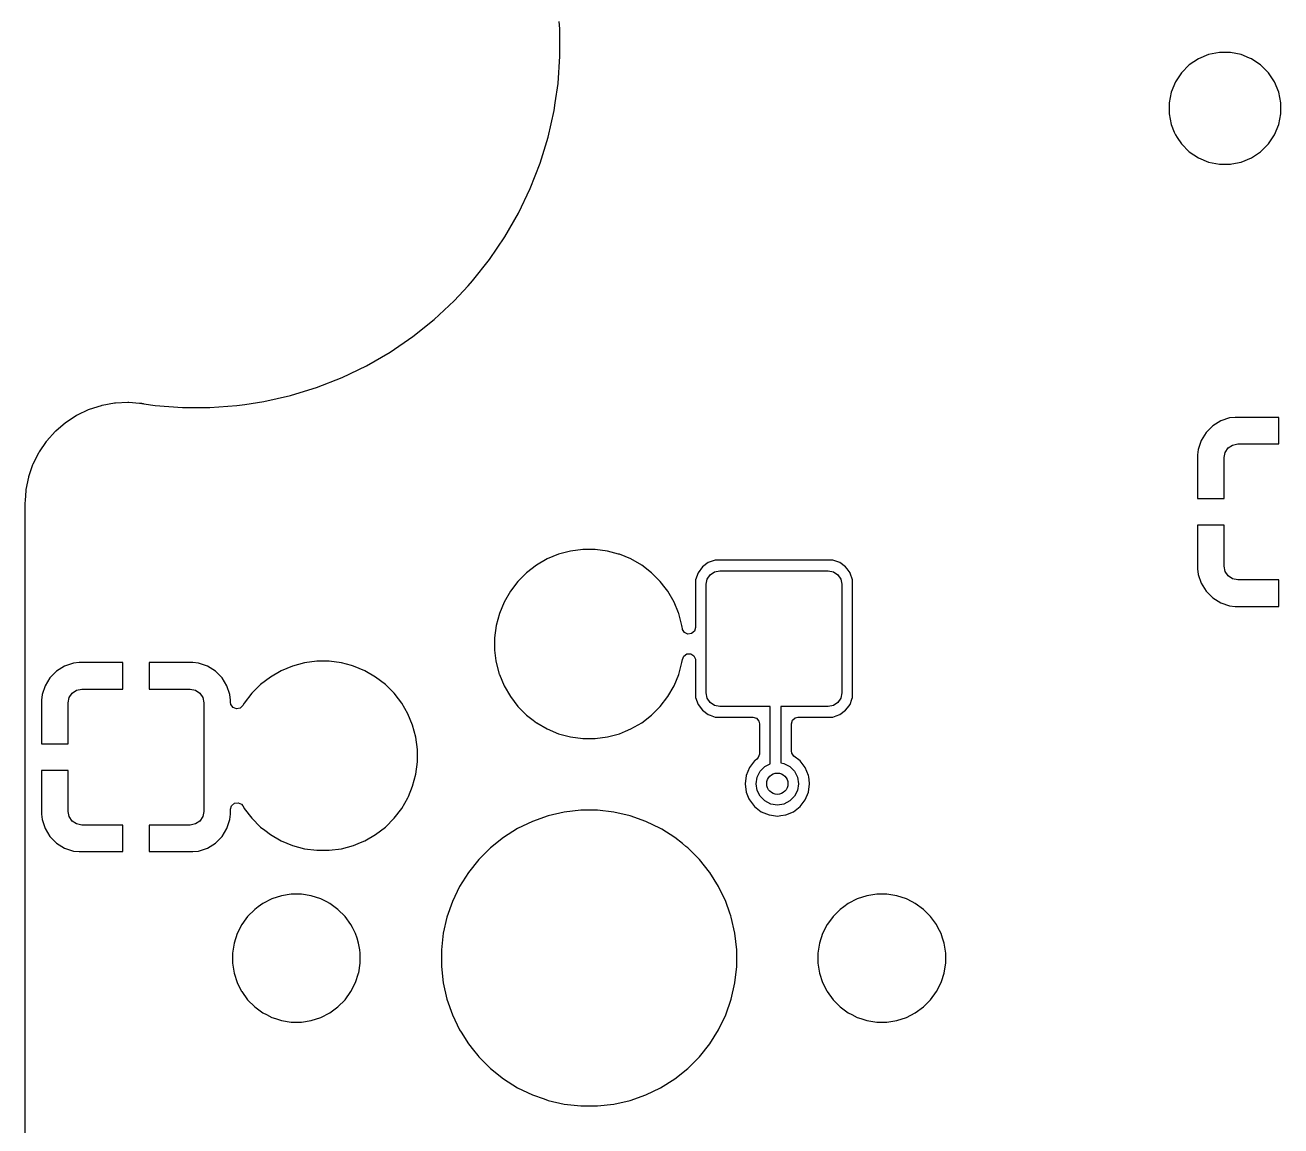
# Model space of a CAD drawing. Extents: x 51 to 261, y -150 to -32.
# Drawn here: x 156.81 to 180.4, y -73.61 to -52.94 of the extents above; entities that cross this region are included whole.
import ezdxf

# ---------------------------------------------------------------- set-up
doc = ezdxf.new("R2010")
doc.units = 0
doc.layers.add('BLACK', color=7, linetype='CONTINUOUS')

msp = doc.modelspace()

# ---------------------------------------------------------------- linework, layer by layer
at = {"layer": 'BLACK', "linetype": 'CONTINUOUS'}
for p, q in [((166.855888, -53.005526), (166.844633, -52.865394)), ((166.858453, -53.518374), (166.855888, -53.005526)), ((166.82251, -54.029967), (166.858453, -53.518374)), ((179.045589, -53.48805), (178.854413, -53.567238)), ((179.045597, -53.488048), (179.045589, -53.48805)), ((179.24854, -53.44768), (179.045597, -53.488048)), ((179.248545, -53.44768), (179.24854, -53.44768)), ((179.455475, -53.44768), (179.248545, -53.44768)), ((179.455479, -53.44768), (179.455475, -53.44768)), ((179.658422, -53.488048), (179.455479, -53.44768)), ((179.65843, -53.48805), (179.658422, -53.488048)), ((179.815302, -53.553029), (179.65843, -53.48805)), ((179.849608, -53.567239), (179.815302, -53.553029)), ((178.682352, -53.682204), (178.536034, -53.828522)), ((178.854413, -53.567238), (178.682352, -53.682204)), ((179.916041, -53.611628), (179.849608, -53.567239)), ((180.021667, -53.682204), (179.916041, -53.611628)), ((180.167985, -53.828522), (180.021667, -53.682204)), ((178.421068, -54.000583), (178.34188, -54.191759)), ((178.536034, -53.828522), (178.421068, -54.000583)), ((180.167987, -53.828525), (180.167985, -53.828522)), ((180.282951, -54.000582), (180.167987, -53.828525)), ((180.36214, -54.19176), (180.282951, -54.000582)), ((166.769142, -54.39471), (166.82251, -54.029967)), ((178.341878, -54.191767), (178.30151, -54.39471)), ((178.34188, -54.191759), (178.341878, -54.191767)), ((180.40251, -54.394715), (180.36214, -54.19176)), ((166.748261, -54.537418), (166.769142, -54.39471)), ((178.30151, -54.39471), (178.30151, -54.601649)), ((180.40251, -54.423163), (180.40251, -54.394715)), ((180.40251, -54.601645), (180.40251, -54.423163)), ((166.636126, -55.037862), (166.748261, -54.537418)), ((178.30151, -54.601649), (178.341878, -54.804592)), ((180.36214, -54.8046), (180.40251, -54.601645)), ((178.341878, -54.804592), (178.34188, -54.8046)), ((178.34188, -54.8046), (178.40044, -54.945977)), ((178.40044, -54.945977), (178.421069, -54.995778)), ((180.282951, -54.995778), (180.36214, -54.8046)), ((166.486737, -55.528476), (166.636126, -55.037862)), ((178.421069, -54.995778), (178.455358, -55.047096)), ((178.455358, -55.047096), (178.536034, -55.167837)), ((178.536034, -55.167837), (178.682352, -55.314155)), ((180.021665, -55.314157), (180.167987, -55.167835)), ((180.167987, -55.167835), (180.282951, -54.995778)), ((178.682352, -55.314155), (178.682355, -55.314157)), ((178.682355, -55.314157), (178.854412, -55.429121)), ((178.854412, -55.429121), (179.04559, -55.50831)), ((179.65843, -55.50831), (179.849608, -55.429121)), ((179.849608, -55.429121), (180.021665, -55.314157)), ((166.300938, -56.006491), (166.486737, -55.528476)), ((179.04559, -55.50831), (179.24854, -55.548679)), ((179.24854, -55.548679), (179.248544, -55.54868)), ((179.248544, -55.54868), (179.248545, -55.54868)), ((179.248545, -55.54868), (179.455476, -55.54868)), ((179.455476, -55.54868), (179.455477, -55.548679)), ((179.455477, -55.548679), (179.482429, -55.543318)), ((179.482429, -55.543318), (179.65843, -55.50831)), ((166.079776, -56.469208), (166.300938, -56.006491)), ((165.824502, -56.914016), (166.079776, -56.469208)), ((165.536554, -57.338404), (165.824502, -56.914016)), ((165.217559, -57.739977), (165.536554, -57.338404)), ((165.131526, -57.832989), (165.217559, -57.739977)), ((164.869316, -58.11647), (165.131526, -57.832989)), ((164.493792, -58.465756), (164.869316, -58.11647)), ((164.093105, -58.785864), (164.493792, -58.465756)), ((163.669518, -59.074989), (164.093105, -58.785864)), ((163.22542, -59.331497), (163.669518, -59.074989)), ((162.763319, -59.553941), (163.22542, -59.331497)), ((162.285822, -59.741067), (162.763319, -59.553941)), ((161.295493, -60.00534), (161.795624, -59.891817)), ((161.795624, -59.891817), (161.97986, -59.835159)), ((161.97986, -59.835159), (162.285822, -59.741067)), ((157.790276, -60.255074), (158.002661, -60.154055)), ((158.002661, -60.154055), (158.017891, -60.148013)), ((158.017891, -60.148013), (158.241739, -60.075956)), ((158.241739, -60.075956), (158.25765, -60.071975)), ((158.25765, -60.071975), (158.489056, -60.030133)), ((158.489056, -60.030133), (158.505349, -60.02829)), ((158.505349, -60.02829), (158.740266, -60.017398)), ((158.740266, -60.017398), (158.756657, -60.017725)), ((158.756657, -60.017725), (158.955177, -60.034882)), ((158.955177, -60.034882), (158.995159, -60.038338)), ((158.995159, -60.038338), (159.003313, -60.039315)), ((159.003313, -60.039315), (159.025747, -60.042763)), ((159.025747, -60.042763), (159.042348, -60.045314)), ((159.042348, -60.045314), (159.042449, -60.045314)), ((159.042449, -60.045314), (159.252586, -60.077578)), ((159.252586, -60.077578), (159.763906, -60.117218)), ((159.763906, -60.117218), (159.763901, -60.117218)), ((159.763901, -60.117218), (159.769649, -60.11723)), ((159.769649, -60.11723), (160.276759, -60.11836)), ((160.276759, -60.11836), (160.78825, -60.080997)), ((160.78825, -60.080997), (160.936594, -60.05887)), ((160.936594, -60.05887), (161.295488, -60.005341)), ((161.295488, -60.005341), (161.295491, -60.00534)), ((161.295491, -60.00534), (161.295493, -60.00534)), ((157.565704, -60.401095), (157.578825, -60.391268)), ((157.578825, -60.391268), (157.775981, -60.263075)), ((157.775981, -60.263075), (157.790276, -60.255074)), ((179.271643, -60.36812), (179.121427, -60.460775)), ((179.271648, -60.368118), (179.271643, -60.36812)), ((179.439179, -60.312604), (179.271648, -60.368118)), ((179.542575, -60.302041), (179.439179, -60.312604)), ((179.542591, -60.30204), (179.542575, -60.302041)), ((180.362895, -60.30204), (179.542591, -60.30204)), ((180.362895, -60.80204), (180.362895, -60.30204)), ((157.218839, -60.74105), (157.375508, -60.565697)), ((157.375508, -60.565697), (157.38722, -60.554218)), ((157.38722, -60.554218), (157.565704, -60.401095)), ((178.99663, -60.585572), (178.903975, -60.735788)), ((179.121427, -60.460775), (178.99663, -60.585572)), ((157.076618, -60.948508), (157.208737, -60.75399)), ((157.208737, -60.75399), (157.218839, -60.74105)), ((178.903973, -60.735793), (178.848459, -60.903324)), ((178.903975, -60.735788), (178.903973, -60.735793)), ((179.412583, -60.876728), (179.495311, -60.821451)), ((179.495311, -60.821451), (179.592895, -60.80204)), ((179.592895, -60.80204), (180.362895, -60.80204)), ((156.963056, -61.17295), (157.046263, -61.006721)), ((157.046263, -61.006721), (157.068316, -60.962664)), ((157.068316, -60.962664), (157.076618, -60.948508)), ((178.848459, -60.903324), (178.837895, -61.006721)), ((178.837895, -61.006721), (178.837895, -61.82704)), ((179.337895, -61.05704), (179.357306, -60.959456)), ((179.337895, -61.82704), (179.337895, -61.05704)), ((179.357306, -60.959456), (179.412583, -60.876728)), ((156.88016, -61.410414), (156.956704, -61.188065)), ((156.956704, -61.188065), (156.963056, -61.17295)), ((156.82965, -61.655382), (156.875859, -61.426247)), ((156.875859, -61.426247), (156.88016, -61.410414)), ((156.814539, -61.863289), (156.8272, -61.673028)), ((156.8272, -61.673028), (156.829373, -61.656755)), ((156.829373, -61.656755), (156.82965, -61.655382)), ((156.810625, -64.441095), (156.811021, -62.027203)), ((156.811021, -62.027203), (156.811039, -61.919956)), ((156.811039, -61.919956), (156.811313, -61.911752)), ((156.811313, -61.911752), (156.814539, -61.863289)), ((178.837895, -61.82704), (179.337895, -61.82704)), ((179.337895, -62.32704), (178.837896, -62.32704)), ((178.837896, -62.32704), (178.837896, -63.147358)), ((179.337895, -63.09704), (179.337895, -62.32704)), ((166.617831, -62.961649), (166.416283, -63.078014)), ((166.617847, -62.961641), (166.617831, -62.961649)), ((166.83286, -62.872581), (166.617847, -62.961641)), ((167.057685, -62.812339), (166.83286, -62.872581)), ((167.288425, -62.781962), (167.057685, -62.812339)), ((167.28843, -62.781961), (167.288425, -62.781962)), ((167.288436, -62.781961), (167.28843, -62.781961)), ((167.52118, -62.781961), (167.288436, -62.781961)), ((167.521185, -62.781961), (167.52118, -62.781961)), ((167.52119, -62.781962), (167.521185, -62.781961)), ((167.75193, -62.812339), (167.52119, -62.781962)), ((167.751933, -62.812339), (167.75193, -62.812339)), ((167.751934, -62.81234), (167.751933, -62.812339)), ((167.960233, -62.868154), (167.751934, -62.81234)), ((167.976755, -62.872581), (167.960233, -62.868154)), ((168.191768, -62.961641), (167.976755, -62.872581)), ((168.191784, -62.961649), (168.191768, -62.961641)), ((168.393332, -63.078014), (168.191784, -62.961649)), ((169.774166, -62.984846), (169.644564, -63.030197)), ((169.774168, -62.984846), (169.774166, -62.984846)), ((169.80494, -62.981961), (169.774168, -62.984846)), ((169.804944, -62.981961), (169.80494, -62.981961)), ((171.954672, -62.981961), (169.804944, -62.981961)), ((171.954676, -62.981961), (171.954672, -62.981961)), ((171.985448, -62.984846), (171.954676, -62.981961)), ((172.115051, -63.030197), (171.985448, -62.984846)), ((166.231621, -63.219709), (166.067056, -63.384274)), ((166.231628, -63.219703), (166.231621, -63.219709)), ((166.416267, -63.078025), (166.231628, -63.219703)), ((166.416283, -63.078014), (166.416267, -63.078025)), ((168.393335, -63.078016), (168.393332, -63.078014)), ((168.39334, -63.078019), (168.393335, -63.078016)), ((168.393346, -63.078023), (168.39334, -63.078019)), ((168.393348, -63.078025), (168.393346, -63.078023)), ((168.577987, -63.219703), (168.393348, -63.078025)), ((168.577994, -63.219709), (168.577987, -63.219703)), ((168.742559, -63.384274), (168.577994, -63.219709)), ((169.452544, -63.222217), (169.407193, -63.351819)), ((169.534083, -63.111736), (169.452544, -63.222217)), ((169.644564, -63.030197), (169.534083, -63.111736)), ((169.679496, -63.257149), (169.762224, -63.201872)), ((169.762224, -63.201872), (169.859808, -63.182461)), ((169.859808, -63.182461), (171.899808, -63.182461)), ((171.899808, -63.182461), (171.997392, -63.201872)), ((171.997392, -63.201872), (172.08012, -63.257149)), ((172.115053, -63.030198), (172.115051, -63.030197)), ((172.225533, -63.111736), (172.115053, -63.030198)), ((172.251823, -63.147358), (172.225533, -63.111736)), ((172.307071, -63.222216), (172.251823, -63.147358)), ((172.308896, -63.227431), (172.307071, -63.222216)), ((172.352422, -63.351819), (172.308896, -63.227431)), ((178.837896, -63.147358), (178.848459, -63.250755)), ((179.357306, -63.194624), (179.337895, -63.09704)), ((179.412583, -63.277352), (179.357306, -63.194624)), ((166.06705, -63.384281), (165.925372, -63.56892)), ((166.067056, -63.384274), (166.06705, -63.384281)), ((168.742565, -63.384281), (168.742559, -63.384274)), ((168.832301, -63.501228), (168.742565, -63.384281)), ((169.407193, -63.351821), (169.404308, -63.382593)), ((169.404308, -63.382593), (169.404308, -64.250663)), ((169.407193, -63.351819), (169.407193, -63.351821)), ((169.604808, -63.437461), (169.624219, -63.339877)), ((169.604808, -65.477461), (169.604808, -63.437461)), ((169.624219, -63.339877), (169.679496, -63.257149)), ((172.08012, -63.257149), (172.135397, -63.339877)), ((172.135397, -63.339877), (172.154808, -63.437461)), ((172.154808, -63.437461), (172.154808, -65.477461)), ((172.352422, -63.351821), (172.352422, -63.351819)), ((172.355308, -63.382593), (172.352422, -63.351821)), ((172.355308, -65.532328), (172.355308, -63.382593)), ((178.848459, -63.250755), (178.903973, -63.418286)), ((178.903973, -63.418286), (178.903975, -63.418291)), ((178.903975, -63.418291), (178.99663, -63.568507)), ((179.495311, -63.332629), (179.412583, -63.277352)), ((179.592895, -63.35204), (179.495311, -63.332629)), ((180.362895, -63.35204), (179.592895, -63.35204)), ((180.362895, -63.852038), (180.362895, -63.35204)), ((165.925361, -63.568936), (165.808996, -63.770484)), ((165.925372, -63.56892), (165.925361, -63.568936)), ((168.88425, -63.568929), (168.832301, -63.501228)), ((168.884254, -63.568936), (168.88425, -63.568929)), ((169.000619, -63.770484), (168.884254, -63.568936)), ((178.99663, -63.568507), (179.121427, -63.693304)), ((179.121427, -63.693304), (179.271643, -63.785959)), ((165.808988, -63.7705), (165.719928, -63.985513)), ((165.808996, -63.770484), (165.808988, -63.7705)), ((169.000627, -63.7705), (169.000619, -63.770484)), ((169.085322, -63.974976), (169.000627, -63.7705)), ((179.271643, -63.785959), (179.271648, -63.785961)), ((179.271648, -63.785961), (179.439179, -63.841475)), ((179.439179, -63.841475), (179.542582, -63.852039)), ((179.542582, -63.852039), (180.362894, -63.852039)), ((180.362894, -63.852039), (180.362895, -63.852038)), ((165.719928, -63.985513), (165.659686, -64.210338)), ((169.08969, -63.985521), (169.085322, -63.974976)), ((169.149929, -64.210335), (169.08969, -63.985521)), ((165.659686, -64.210338), (165.629309, -64.441078)), ((169.154099, -64.242013), (169.149929, -64.210335)), ((169.157369, -64.266848), (169.154099, -64.242013)), ((169.161331, -64.285598), (169.157369, -64.266848)), ((169.199105, -64.344376), (169.161331, -64.285598)), ((169.262661, -64.373401), (169.199105, -64.344376)), ((169.331819, -64.363457), (169.262661, -64.373401)), ((169.384623, -64.317702), (169.331819, -64.363457)), ((169.404308, -64.250663), (169.384623, -64.317702)), ((156.810433, -65.612657), (156.810625, -64.441095)), ((165.629309, -64.441078), (165.629308, -64.441095)), ((165.629308, -64.441095), (165.629308, -64.673826)), ((162.288425, -64.881962), (162.057685, -64.912339)), ((162.28843, -64.881961), (162.288425, -64.881962)), ((162.288436, -64.881961), (162.28843, -64.881961)), ((162.52118, -64.881961), (162.288436, -64.881961)), ((162.521185, -64.881961), (162.52118, -64.881961)), ((162.52119, -64.881962), (162.521185, -64.881961)), ((162.75193, -64.912339), (162.52119, -64.881962)), ((165.629308, -64.673826), (165.629309, -64.673843)), ((165.629309, -64.673843), (165.655512, -64.872879)), ((165.655512, -64.872879), (165.659687, -64.904587)), ((169.149929, -64.904587), (169.157369, -64.848072)), ((169.157369, -64.848072), (169.185635, -64.784176)), ((169.185635, -64.784176), (169.24396, -64.745705)), ((169.24396, -64.745705), (169.313824, -64.744874)), ((169.313824, -64.744874), (169.373048, -64.781946)), ((169.373048, -64.781946), (169.402827, -64.845151)), ((169.402827, -64.845151), (169.404308, -64.864258)), ((169.404308, -64.864258), (169.404308, -65.532328)), ((157.401034, -65.066711), (157.276237, -65.191508)), ((157.55125, -64.974056), (157.401034, -65.066711)), ((157.551255, -64.974054), (157.55125, -64.974056)), ((157.718786, -64.91854), (157.551255, -64.974054)), ((157.822182, -64.907977), (157.718786, -64.91854)), ((157.822198, -64.907976), (157.822182, -64.907977)), ((158.642502, -64.907976), (157.822198, -64.907976)), ((158.642502, -65.407976), (158.642502, -64.907976)), ((159.96282, -64.907976), (159.142502, -64.907976)), ((159.142502, -64.907976), (159.142502, -65.407976)), ((160.066217, -64.91854), (159.96282, -64.907976)), ((160.233748, -64.974054), (160.066217, -64.91854)), ((160.233753, -64.974056), (160.233748, -64.974054)), ((160.383969, -65.066711), (160.233753, -64.974056)), ((160.508766, -65.191508), (160.383969, -65.066711)), ((161.617831, -65.061649), (161.416283, -65.178014)), ((161.617847, -65.061641), (161.617831, -65.061649)), ((161.83286, -64.972581), (161.617847, -65.061641)), ((162.057685, -64.912339), (161.83286, -64.972581)), ((162.751933, -64.912339), (162.75193, -64.912339)), ((162.751934, -64.91234), (162.751933, -64.912339)), ((162.942864, -64.9635), (162.751934, -64.91234)), ((162.976755, -64.972581), (162.942864, -64.9635)), ((163.191768, -65.061641), (162.976755, -64.972581)), ((163.191784, -65.061649), (163.191768, -65.061641)), ((163.393332, -65.178014), (163.191784, -65.061649)), ((165.659687, -64.904587), (165.717939, -65.121987)), ((169.08969, -65.129401), (169.149929, -64.904587)), ((157.18358, -65.341729), (157.128066, -65.50926)), ((157.183582, -65.341724), (157.18358, -65.341729)), ((157.276237, -65.191508), (157.183582, -65.341724)), ((160.601421, -65.341724), (160.508766, -65.191508)), ((160.601423, -65.341729), (160.601421, -65.341724)), ((160.656937, -65.50926), (160.601423, -65.341729)), ((161.231621, -65.319709), (161.067056, -65.484274)), ((161.231628, -65.319703), (161.231621, -65.319709)), ((161.416267, -65.178025), (161.231628, -65.319703)), ((161.416283, -65.178014), (161.416267, -65.178025)), ((163.393335, -65.178016), (163.393332, -65.178014)), ((163.39334, -65.178019), (163.393335, -65.178016)), ((163.393346, -65.178023), (163.39334, -65.178019)), ((163.393348, -65.178025), (163.393346, -65.178023)), ((163.577987, -65.319703), (163.393348, -65.178025)), ((163.577994, -65.319709), (163.577987, -65.319703)), ((163.742563, -65.484278), (163.577994, -65.319709)), ((165.717939, -65.121987), (165.719928, -65.129408)), ((165.719928, -65.129408), (165.808988, -65.344421)), ((165.808988, -65.344421), (165.808996, -65.344437)), ((165.808996, -65.344437), (165.925361, -65.545985)), ((168.88425, -65.545993), (169.000623, -65.34443)), ((169.000623, -65.34443), (169.00208, -65.340914)), ((169.00208, -65.340914), (169.089687, -65.129408)), ((169.089686, -65.129408), (169.08969, -65.129401)), ((169.089687, -65.129408), (169.089686, -65.129408)), ((157.128066, -65.50926), (157.117502, -65.612657)), ((157.617502, -65.662976), (157.636913, -65.565392)), ((157.636913, -65.565392), (157.69219, -65.482664)), ((157.69219, -65.482664), (157.774918, -65.427387)), ((157.774918, -65.427387), (157.872502, -65.407976)), ((157.872502, -65.407976), (158.642502, -65.407976)), ((159.142502, -65.407976), (159.912502, -65.407976)), ((159.912502, -65.407976), (160.010086, -65.427387)), ((160.010086, -65.427387), (160.092814, -65.482664)), ((160.092814, -65.482664), (160.148091, -65.565392)), ((160.148091, -65.565392), (160.167502, -65.662976)), ((160.6675, -65.612657), (160.656937, -65.50926)), ((161.067053, -65.484278), (160.925372, -65.66892)), ((161.067056, -65.484274), (161.067053, -65.484278)), ((163.82205, -65.587868), (163.742563, -65.484278)), ((163.88425, -65.668929), (163.82205, -65.587868)), ((165.925361, -65.545985), (165.925372, -65.546001)), ((165.925372, -65.546001), (166.06705, -65.73064)), ((168.742564, -65.730642), (168.88425, -65.545993)), ((169.404308, -65.532328), (169.407193, -65.5631)), ((169.407193, -65.5631), (169.407193, -65.563102)), ((169.407193, -65.563102), (169.452257, -65.691883)), ((169.624219, -65.575045), (169.604808, -65.477461)), ((169.679496, -65.657773), (169.624219, -65.575045)), ((172.135397, -65.575045), (172.08012, -65.657773)), ((172.154808, -65.477461), (172.135397, -65.575045)), ((172.342547, -65.591322), (172.352422, -65.563102)), ((172.352422, -65.5631), (172.355308, -65.532328)), ((172.352422, -65.563102), (172.352422, -65.5631)), ((156.810266, -66.633139), (156.810433, -65.612657)), ((157.117502, -65.612657), (157.117502, -66.432976)), ((157.617502, -66.432976), (157.617502, -65.662976)), ((160.167502, -65.662976), (160.167502, -67.702976)), ((160.667501, -65.612672), (160.6675, -65.612657)), ((160.667501, -65.652789), (160.667501, -65.612672)), ((160.67432, -65.693344), (160.667501, -65.652789)), ((160.714848, -65.750259), (160.67432, -65.693344)), ((160.779713, -65.776227), (160.714848, -65.750259)), ((160.84832, -65.763005), (160.779713, -65.776227)), ((160.898887, -65.71479), (160.84832, -65.763005)), ((160.925358, -65.668941), (160.898887, -65.71479)), ((160.925372, -65.66892), (160.925358, -65.668941)), ((163.884254, -65.668936), (163.88425, -65.668929)), ((164.000619, -65.870484), (163.884254, -65.668936)), ((166.06705, -65.73064), (166.067056, -65.730647)), ((166.067056, -65.730647), (166.231621, -65.895212)), ((168.577989, -65.895217), (168.742564, -65.730642)), ((169.452257, -65.691883), (169.452545, -65.692706)), ((169.452545, -65.692706), (169.534083, -65.803186)), ((169.534083, -65.803186), (169.644563, -65.884724)), ((169.762224, -65.71305), (169.679496, -65.657773)), ((169.859808, -65.732461), (169.762224, -65.71305)), ((170.804808, -65.732461), (169.859808, -65.732461)), ((170.804808, -66.809498), (170.804808, -65.732461)), ((171.899808, -65.732461), (171.004808, -65.732461)), ((171.004808, -65.732461), (171.004808, -66.792947)), ((171.997392, -65.71305), (171.899808, -65.732461)), ((172.08012, -65.657773), (171.997392, -65.71305)), ((172.115053, -65.884724), (172.225533, -65.803186)), ((172.225533, -65.803186), (172.259592, -65.757038)), ((172.259592, -65.757038), (172.307071, -65.692706)), ((172.307071, -65.692706), (172.342547, -65.591322)), ((164.000627, -65.8705), (164.000619, -65.870484)), ((164.088384, -66.082367), (164.000627, -65.8705)), ((166.231621, -65.895212), (166.231628, -65.895218)), ((166.231628, -65.895218), (166.353364, -65.988629)), ((166.353364, -65.988629), (166.416276, -66.036903)), ((166.416276, -66.036903), (166.421883, -66.04014)), ((166.421883, -66.04014), (166.617831, -66.153272)), ((168.191777, -66.153276), (168.39334, -66.036903)), ((168.39334, -66.036903), (168.577989, -65.895217)), ((169.644563, -65.884724), (169.679417, -65.89692)), ((169.679417, -65.89692), (169.774167, -65.930075)), ((169.774167, -65.930075), (169.80494, -65.932961)), ((169.80494, -65.932961), (169.804944, -65.932961)), ((169.804944, -65.932961), (170.480308, -65.932961)), ((170.480308, -65.932961), (170.547347, -65.952646)), ((170.547347, -65.952646), (170.593102, -66.00545)), ((170.593102, -66.00545), (170.604308, -66.056961)), ((170.604308, -66.056961), (170.604308, -66.624056)), ((171.205308, -66.056961), (171.224993, -65.989922)), ((171.205308, -66.566979), (171.205308, -66.056961)), ((171.224993, -65.989922), (171.277797, -65.944167)), ((171.277797, -65.944167), (171.329308, -65.932961)), ((171.329308, -65.932961), (171.954676, -65.932961)), ((171.954676, -65.932961), (171.985447, -65.930075)), ((171.985447, -65.930075), (171.985449, -65.930075)), ((171.985449, -65.930075), (172.05025, -65.907399)), ((172.05025, -65.907399), (172.115053, -65.884724)), ((164.08969, -66.085521), (164.088384, -66.082367)), ((164.149929, -66.310335), (164.08969, -66.085521)), ((166.617831, -66.153272), (166.617847, -66.15328)), ((166.617847, -66.15328), (166.83286, -66.24234)), ((166.83286, -66.24234), (166.832862, -66.24234)), ((166.832862, -66.24234), (166.832868, -66.242343)), ((166.832868, -66.242343), (167.057682, -66.302582)), ((167.751934, -66.302582), (167.976748, -66.242343)), ((167.976748, -66.242343), (168.088943, -66.195871)), ((168.088943, -66.195871), (168.191768, -66.15328)), ((168.191768, -66.15328), (168.191771, -66.153278)), ((168.191771, -66.153278), (168.191777, -66.153276)), ((157.117502, -66.432976), (157.617502, -66.432976)), ((164.180308, -66.541089), (164.149929, -66.310335)), ((167.057682, -66.302582), (167.288436, -66.332961)), ((167.288436, -66.332961), (167.288443, -66.332961)), ((167.288443, -66.332961), (167.521173, -66.332961)), ((167.521173, -66.332961), (167.52118, -66.332961)), ((167.52118, -66.332961), (167.751934, -66.302582)), ((156.810082, -67.753294), (156.810266, -66.633139)), ((164.180308, -66.773833), (164.180308, -66.541089)), ((170.513718, -66.754718), (170.417463, -66.88016)), ((170.522546, -66.747944), (170.513718, -66.754718)), ((170.555797, -66.722429), (170.522546, -66.747944)), ((170.584623, -66.691095), (170.555797, -66.722429)), ((170.604308, -66.624056), (170.584623, -66.691095)), ((171.212619, -66.608927), (171.205308, -66.566979)), ((171.25382, -66.665354), (171.212619, -66.608927)), ((171.370282, -66.754718), (171.25382, -66.665354)), ((171.466536, -66.880159), (171.370282, -66.754718)), ((157.617502, -66.932976), (157.117503, -66.932976)), ((157.117503, -66.932976), (157.117503, -67.753294)), ((157.617502, -67.702976), (157.617502, -66.932976)), ((164.08969, -67.229401), (164.149929, -67.004587)), ((164.149929, -67.004587), (164.180308, -66.773833)), ((170.417463, -66.88016), (170.356956, -67.026237)), ((170.561577, -67.059393), (170.618393, -66.947886)), ((170.618393, -66.947886), (170.706886, -66.859393)), ((170.706886, -66.859393), (170.804808, -66.809498)), ((171.004808, -66.792947), (171.065607, -66.802577)), ((171.065607, -66.802577), (171.177114, -66.859393)), ((171.177114, -66.859393), (171.265607, -66.947886)), ((171.265607, -66.947886), (171.322423, -67.059393)), ((171.527044, -67.026238), (171.466536, -66.880159)), ((164.010474, -67.420649), (164.089687, -67.229408)), ((164.089686, -67.229408), (164.08969, -67.229401)), ((164.089687, -67.229408), (164.089686, -67.229408)), ((170.356955, -67.026239), (170.336318, -67.182998)), ((170.336318, -67.182998), (170.336318, -67.183001)), ((170.336318, -67.183001), (170.356955, -67.33976)), ((170.356956, -67.026237), (170.356955, -67.026239)), ((170.542, -67.183), (170.561577, -67.059393)), ((170.561577, -67.306607), (170.542, -67.183)), ((171.322423, -67.059393), (171.342, -67.183)), ((171.342, -67.183), (171.322423, -67.306607)), ((171.530551, -67.052874), (171.527044, -67.026238)), ((171.527044, -67.339762), (171.547682, -67.183)), ((171.546502, -67.174039), (171.530551, -67.052874)), ((171.547682, -67.183), (171.546502, -67.174039)), ((163.88425, -67.645993), (164.000623, -67.44443)), ((164.000623, -67.44443), (164.010474, -67.420649)), ((170.356955, -67.33976), (170.356956, -67.339762)), ((170.356956, -67.339762), (170.40806, -67.463139)), ((170.40806, -67.463139), (170.417464, -67.485841)), ((170.618393, -67.418114), (170.561577, -67.306607)), ((170.706886, -67.506607), (170.618393, -67.418114)), ((171.265607, -67.418114), (171.177114, -67.506607)), ((171.322423, -67.306607), (171.265607, -67.418114)), ((171.466536, -67.485841), (171.527044, -67.339762)), ((157.636913, -67.80056), (157.617502, -67.702976)), ((160.167502, -67.702976), (160.148091, -67.80056)), ((160.667501, -67.662134), (160.687185, -67.595095)), ((160.667501, -67.753294), (160.667501, -67.662134)), ((160.687185, -67.595095), (160.739988, -67.549339)), ((160.739988, -67.549339), (160.809147, -67.539395)), ((160.809147, -67.539395), (160.872703, -67.568419)), ((160.872703, -67.568419), (160.898887, -67.600132)), ((160.898887, -67.600132), (160.923624, -67.642976)), ((160.923624, -67.642976), (160.925366, -67.645993)), ((160.925366, -67.645993), (160.925371, -67.645999)), ((160.925371, -67.645999), (160.925372, -67.646001)), ((160.925372, -67.646001), (161.06705, -67.83064)), ((163.742564, -67.830642), (163.88425, -67.645993)), ((167.248935, -67.681961), (166.939174, -67.716863)), ((167.248939, -67.681961), (167.248935, -67.681961)), ((167.560677, -67.681961), (167.248939, -67.681961)), ((167.560681, -67.681961), (167.560677, -67.681961)), ((167.870441, -67.716863), (167.560681, -67.681961)), ((170.417464, -67.485841), (170.513718, -67.611282)), ((170.513718, -67.611282), (170.639159, -67.707536)), ((170.639159, -67.707536), (170.785238, -67.768044)), ((170.818393, -67.563423), (170.706886, -67.506607)), ((170.942, -67.583), (170.818393, -67.563423)), ((171.065607, -67.563423), (170.942, -67.583)), ((171.177114, -67.506607), (171.065607, -67.563423)), ((171.098762, -67.768044), (171.244841, -67.707536)), ((171.244841, -67.707536), (171.370282, -67.611282)), ((171.370282, -67.611282), (171.466536, -67.485841)), ((156.809654, -70.362974), (156.810082, -67.753294)), ((157.117503, -67.753294), (157.128066, -67.856691)), ((157.128066, -67.856691), (157.18358, -68.024222)), ((157.69219, -67.883288), (157.636913, -67.80056)), ((157.774918, -67.938565), (157.69219, -67.883288)), ((157.872502, -67.957976), (157.774918, -67.938565)), ((160.010086, -67.938565), (159.912502, -67.957976)), ((160.092814, -67.883288), (160.010086, -67.938565)), ((160.148091, -67.80056), (160.092814, -67.883288)), ((160.601423, -68.024222), (160.656937, -67.856691)), ((160.656937, -67.856691), (160.667501, -67.753294)), ((161.06705, -67.83064), (161.067056, -67.830647)), ((161.067056, -67.830647), (161.231621, -67.995212)), ((163.577989, -67.995217), (163.742564, -67.830642)), ((166.340993, -67.889194), (166.060133, -68.024449)), ((166.635228, -67.786236), (166.340993, -67.889194)), ((166.63524, -67.786232), (166.635228, -67.786236)), ((166.939158, -67.716865), (166.63524, -67.786232)), ((166.939174, -67.716863), (166.939158, -67.716865)), ((167.870457, -67.716865), (167.870441, -67.716863)), ((168.174375, -67.786232), (167.870457, -67.716865)), ((168.174387, -67.786236), (168.174375, -67.786232)), ((168.468622, -67.889194), (168.174387, -67.786236)), ((168.749482, -68.024449), (168.468622, -67.889194)), ((170.785238, -67.768044), (170.797103, -67.769606)), ((170.797103, -67.769606), (170.941999, -67.788682)), ((170.941999, -67.788682), (170.942, -67.788682)), ((170.942, -67.788682), (170.942001, -67.788682)), ((170.942001, -67.788682), (171.005387, -67.780337)), ((171.005387, -67.780337), (171.098762, -67.768044)), ((157.18358, -68.024222), (157.183582, -68.024227)), ((157.183582, -68.024227), (157.276237, -68.174443)), ((157.276237, -68.174443), (157.401034, -68.29924)), ((158.642502, -67.957976), (157.872502, -67.957976)), ((158.642502, -68.457974), (158.642502, -67.957976)), ((159.912502, -67.957976), (159.142502, -67.957976)), ((159.142502, -67.957976), (159.142502, -68.457975)), ((160.383969, -68.29924), (160.508766, -68.174443)), ((160.508766, -68.174443), (160.601421, -68.024227)), ((160.601421, -68.024227), (160.601423, -68.024222)), ((161.231621, -67.995212), (161.231628, -67.995218)), ((161.231628, -67.995218), (161.310098, -68.05543)), ((161.310098, -68.05543), (161.416276, -68.136903)), ((161.416276, -68.136903), (161.416283, -68.136907)), ((161.416283, -68.136907), (161.617831, -68.253272)), ((163.191777, -68.253276), (163.39334, -68.136903)), ((163.39334, -68.136903), (163.577989, -67.995217)), ((166.060133, -68.024449), (165.796176, -68.190304)), ((168.772003, -68.0386), (168.749482, -68.024449)), ((169.013441, -68.190305), (168.772003, -68.0386)), ((157.401034, -68.29924), (157.55125, -68.391895)), ((157.55125, -68.391895), (157.551255, -68.391897)), ((157.551255, -68.391897), (157.718786, -68.447411)), ((160.066217, -68.447411), (160.233748, -68.391897)), ((160.233748, -68.391897), (160.233753, -68.391895)), ((160.233753, -68.391895), (160.383969, -68.29924)), ((161.617831, -68.253272), (161.617847, -68.25328)), ((161.617847, -68.25328), (161.83286, -68.34234)), ((161.83286, -68.34234), (161.832862, -68.34234)), ((161.832862, -68.34234), (161.832868, -68.342343)), ((161.832868, -68.342343), (162.057682, -68.402582)), ((162.057682, -68.402582), (162.288436, -68.432961)), ((162.52118, -68.432961), (162.751934, -68.402582)), ((162.751934, -68.402582), (162.976748, -68.342343)), ((162.976748, -68.342343), (163.112018, -68.286313)), ((163.112018, -68.286313), (163.191768, -68.25328)), ((163.191768, -68.25328), (163.191771, -68.253278)), ((163.191771, -68.253278), (163.191777, -68.253276)), ((165.552449, -68.384669), (165.332016, -68.605102)), ((165.796176, -68.190304), (165.552449, -68.384669)), ((169.158424, -68.305925), (169.013441, -68.190305)), ((169.225642, -68.35953), (169.158424, -68.305925)), ((169.257167, -68.38467), (169.225642, -68.35953)), ((169.477599, -68.605102), (169.257167, -68.38467)), ((157.718786, -68.447411), (157.822189, -68.457975)), ((157.822189, -68.457975), (158.642501, -68.457975)), ((158.642501, -68.457975), (158.642502, -68.457974)), ((159.142502, -68.457975), (159.962806, -68.457975)), ((159.962806, -68.457975), (159.96282, -68.457974)), ((159.96282, -68.457974), (160.066217, -68.447411)), ((162.288436, -68.432961), (162.288443, -68.432961)), ((162.288443, -68.432961), (162.521173, -68.432961)), ((162.521173, -68.432961), (162.52118, -68.432961)), ((165.332016, -68.605102), (165.137651, -68.848829)), ((169.666504, -68.841982), (169.477599, -68.605102)), ((165.137651, -68.848829), (164.971796, -69.112786)), ((169.671964, -68.848828), (169.666504, -68.841982)), ((169.837818, -69.112784), (169.671964, -68.848828)), ((164.971796, -69.112786), (164.836541, -69.393646)), ((169.973076, -69.39365), (169.837818, -69.112784)), ((161.443971, -69.344915), (161.275608, -69.430701)), ((161.623689, -69.28652), (161.443971, -69.344915)), ((161.810322, -69.256961), (161.623689, -69.28652)), ((161.810327, -69.256961), (161.810322, -69.256961)), ((161.999289, -69.256961), (161.810327, -69.256961)), ((161.999294, -69.256961), (161.999289, -69.256961)), ((162.185926, -69.28652), (161.999294, -69.256961)), ((162.365644, -69.344915), (162.185926, -69.28652)), ((162.477904, -69.402115), (162.365644, -69.344915)), ((172.443971, -69.344915), (172.275608, -69.430701)), ((172.623689, -69.28652), (172.443971, -69.344915)), ((172.810322, -69.256961), (172.623689, -69.28652)), ((172.810327, -69.256961), (172.810322, -69.256961)), ((172.999289, -69.256961), (172.810327, -69.256961)), ((172.999294, -69.256961), (172.999289, -69.256961)), ((173.185926, -69.28652), (172.999294, -69.256961)), ((173.365644, -69.344915), (173.185926, -69.28652)), ((173.477904, -69.402115), (173.365644, -69.344915)), ((161.122732, -69.541773), (160.98912, -69.675385)), ((161.122733, -69.541773), (161.122732, -69.541773)), ((161.122735, -69.541771), (161.122733, -69.541773)), ((161.188387, -69.494071), (161.122735, -69.541771)), ((161.275608, -69.430701), (161.188387, -69.494071)), ((162.534007, -69.430701), (162.477904, -69.402115)), ((162.686881, -69.541771), (162.534007, -69.430701)), ((162.820498, -69.675388), (162.686881, -69.541771)), ((164.836541, -69.393646), (164.733583, -69.687881)), ((170.050402, -69.614635), (169.973076, -69.39365)), ((172.122732, -69.541773), (171.98912, -69.675385)), ((172.122733, -69.541773), (172.122732, -69.541773)), ((172.122735, -69.541771), (172.122733, -69.541773)), ((172.188387, -69.494071), (172.122735, -69.541771)), ((172.275608, -69.430701), (172.188387, -69.494071)), ((173.534007, -69.430701), (173.477904, -69.402115)), ((173.686881, -69.541771), (173.534007, -69.430701)), ((173.820498, -69.675388), (173.686881, -69.541771)), ((160.878048, -69.828261), (160.792262, -69.996624)), ((160.957765, -69.718542), (160.878048, -69.828261)), ((160.989118, -69.675388), (160.957765, -69.718542)), ((160.98912, -69.675386), (160.989118, -69.675388)), ((160.98912, -69.675385), (160.98912, -69.675386)), ((162.931568, -69.828262), (162.820498, -69.675388)), ((162.95945, -69.882984), (162.931568, -69.828262)), ((164.733579, -69.687893), (164.664212, -69.991811)), ((164.733583, -69.687881), (164.733579, -69.687893)), ((170.066359, -69.660239), (170.050402, -69.614635)), ((170.076036, -69.687893), (170.066359, -69.660239)), ((170.145404, -69.991815), (170.076036, -69.687893)), ((171.878048, -69.828261), (171.792262, -69.996624)), ((171.957765, -69.718542), (171.878048, -69.828261)), ((171.989118, -69.675388), (171.957765, -69.718542)), ((171.98912, -69.675386), (171.989118, -69.675388)), ((171.98912, -69.675385), (171.98912, -69.675386)), ((173.931568, -69.828262), (173.820498, -69.675388)), ((173.95945, -69.882984), (173.931568, -69.828262)), ((160.792262, -69.996624), (160.733867, -70.176342)), ((163.017353, -69.996624), (162.95945, -69.882984)), ((163.017353, -69.996626), (163.017353, -69.996624)), ((163.017355, -69.996629), (163.017353, -69.996626)), ((163.045139, -70.082139), (163.017355, -69.996629)), ((164.66421, -69.991827), (164.629308, -70.301587)), ((164.664212, -69.991811), (164.66421, -69.991827)), ((170.180308, -70.301592), (170.145404, -69.991815)), ((171.792262, -69.996624), (171.733867, -70.176342)), ((174.017353, -69.996624), (173.95945, -69.882984)), ((174.017353, -69.996626), (174.017353, -69.996624)), ((174.017355, -69.996629), (174.017353, -69.996626)), ((174.045139, -70.082139), (174.017355, -69.996629)), ((160.733867, -70.176342), (160.704308, -70.362974)), ((163.075748, -70.176342), (163.045139, -70.082139)), ((163.095585, -70.301587), (163.075748, -70.176342)), ((163.105308, -70.362974), (163.095585, -70.301587)), ((164.629308, -70.301587), (164.629308, -70.613334)), ((170.180308, -70.362974), (170.180308, -70.301592)), ((171.733867, -70.176342), (171.704308, -70.362974)), ((174.075748, -70.176342), (174.045139, -70.082139)), ((174.105308, -70.362974), (174.075748, -70.176342)), ((156.80906, -73.982999), (156.809654, -70.362974)), ((160.704308, -70.362974), (160.704308, -70.551947)), ((163.105308, -70.551947), (163.105308, -70.362974)), ((170.180308, -70.61333), (170.180308, -70.362974)), ((171.704308, -70.362974), (171.704308, -70.551947)), ((174.105308, -70.551947), (174.105308, -70.362974)), ((160.704308, -70.551947), (160.733867, -70.738579)), ((160.733867, -70.738579), (160.792262, -70.918297)), ((163.017355, -70.918293), (163.075748, -70.738579)), ((163.075748, -70.738579), (163.076519, -70.733709)), ((163.076519, -70.733709), (163.105308, -70.551947)), ((164.629308, -70.613334), (164.66421, -70.923094)), ((170.145404, -70.923107), (170.180308, -70.61333)), ((171.704308, -70.551947), (171.733867, -70.738579)), ((171.733867, -70.738579), (171.792262, -70.918297)), ((174.023931, -70.898055), (174.075748, -70.738579)), ((174.075748, -70.738579), (174.076519, -70.733709)), ((174.076519, -70.733709), (174.105308, -70.551947)), ((160.792262, -70.918297), (160.870833, -71.0725)), ((162.931568, -71.08666), (163.017355, -70.918293)), ((164.66421, -70.923094), (164.664212, -70.92311)), ((164.664212, -70.92311), (164.733579, -71.227028)), ((170.076036, -71.227029), (170.145404, -70.923107)), ((171.792262, -70.918297), (171.870833, -71.0725)), ((173.931568, -71.08666), (174.017355, -70.918293)), ((174.017355, -70.918293), (174.023931, -70.898055)), ((160.870833, -71.0725), (160.878048, -71.08666)), ((160.878048, -71.08666), (160.989118, -71.239534)), ((160.989118, -71.239534), (161.122735, -71.373151)), ((162.686881, -71.373151), (162.820498, -71.239534)), ((162.820498, -71.239534), (162.931568, -71.08666)), ((164.733579, -71.227028), (164.733583, -71.22704)), ((164.733583, -71.22704), (164.836541, -71.521275)), ((169.973076, -71.521272), (170.076036, -71.227029)), ((171.870833, -71.0725), (171.878048, -71.08666)), ((171.878048, -71.08666), (171.989118, -71.239534)), ((171.989118, -71.239534), (172.122735, -71.373151)), ((173.686881, -71.373151), (173.820498, -71.239534)), ((173.820498, -71.239534), (173.931568, -71.08666)), ((161.122735, -71.373151), (161.275609, -71.484221)), ((161.275609, -71.484221), (161.343374, -71.518749)), ((162.36564, -71.570008), (162.534007, -71.484221)), ((162.534007, -71.484221), (162.686881, -71.373151)), ((172.122735, -71.373151), (172.275609, -71.484221)), ((172.275609, -71.484221), (172.343374, -71.518749)), ((173.36564, -71.570008), (173.534007, -71.484221)), ((173.534007, -71.484221), (173.686881, -71.373151)), ((161.343374, -71.518749), (161.443971, -71.570006)), ((161.443971, -71.570006), (161.443973, -71.570006)), ((161.443973, -71.570006), (161.443976, -71.570008)), ((161.443976, -71.570008), (161.512051, -71.592127)), ((161.512051, -71.592127), (161.623689, -71.628401)), ((161.623689, -71.628401), (161.810322, -71.657961)), ((161.810322, -71.657961), (161.810327, -71.657961)), ((161.810327, -71.657961), (161.999294, -71.657961)), ((161.999294, -71.657961), (162.185926, -71.628401)), ((162.185926, -71.628401), (162.36564, -71.570008)), ((164.836541, -71.521275), (164.971796, -71.802135)), ((169.837818, -71.802138), (169.973076, -71.521272)), ((172.343374, -71.518749), (172.443971, -71.570006)), ((172.443971, -71.570006), (172.443973, -71.570006)), ((172.443973, -71.570006), (172.443976, -71.570008)), ((172.443976, -71.570008), (172.512051, -71.592127)), ((172.512051, -71.592127), (172.623689, -71.628401)), ((172.623689, -71.628401), (172.810322, -71.657961)), ((172.810322, -71.657961), (172.810327, -71.657961)), ((172.810327, -71.657961), (172.999294, -71.657961)), ((172.999294, -71.657961), (173.185926, -71.628401)), ((173.185926, -71.628401), (173.36564, -71.570008)), ((164.971796, -71.802135), (164.999841, -71.846768)), ((164.999841, -71.846768), (165.137652, -72.066094)), ((169.671964, -72.066094), (169.837818, -71.802138)), ((165.137652, -72.066094), (165.230992, -72.183139)), ((165.230992, -72.183139), (165.314039, -72.287277)), ((169.477599, -72.30982), (169.671964, -72.066094)), ((165.314039, -72.287277), (165.332017, -72.30982)), ((165.332017, -72.30982), (165.552449, -72.530252)), ((169.257167, -72.530252), (169.477599, -72.30982)), ((165.552449, -72.530252), (165.796175, -72.724617)), ((169.013441, -72.724617), (169.257167, -72.530252)), ((165.796175, -72.724617), (166.060131, -72.890471)), ((166.060131, -72.890471), (166.340997, -73.025729)), ((168.468619, -73.025729), (168.749485, -72.890471)), ((168.749485, -72.890471), (169.013441, -72.724617)), ((166.340997, -73.025729), (166.561982, -73.103055)), ((166.561982, -73.103055), (166.635228, -73.128685)), ((166.635228, -73.128685), (166.63524, -73.128689)), ((166.63524, -73.128689), (166.939162, -73.198057)), ((167.870454, -73.198057), (168.174376, -73.128689)), ((168.174376, -73.128689), (168.468619, -73.025729)), ((166.939162, -73.198057), (167.248934, -73.23296)), ((167.248934, -73.23296), (167.248935, -73.232961)), ((167.248935, -73.232961), (167.248939, -73.232961)), ((167.248939, -73.232961), (167.560681, -73.232961)), ((167.560681, -73.23296), (167.870454, -73.198057)), ((167.560681, -73.232961), (167.560681, -73.23296))]:
    msp.add_line(p, q, dxfattribs=at)
at = {"layer": 'BLACK'}
msp.add_circle((170.942, -67.183), 0.2, dxfattribs=at)

doc.saveas('drawing.dxf')
